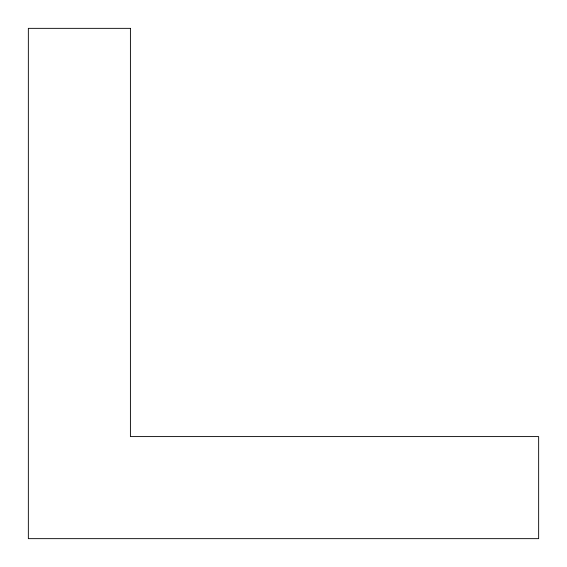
<?xml version="1.0" encoding="UTF-8"?>
<svg xmlns="http://www.w3.org/2000/svg" width="567" height="567" viewBox="0 0 567 567"><rect width="100%" height="100%" fill="white"/><g stroke="black" fill="none" stroke-linecap="round" stroke-linejoin="round"><path stroke-width="0.85" d="M130.41 28.35L28.35 28.35L28.35 538.65L538.65 538.65L538.65 436.59L130.41 436.59L130.41 28.35"/></g></svg>
